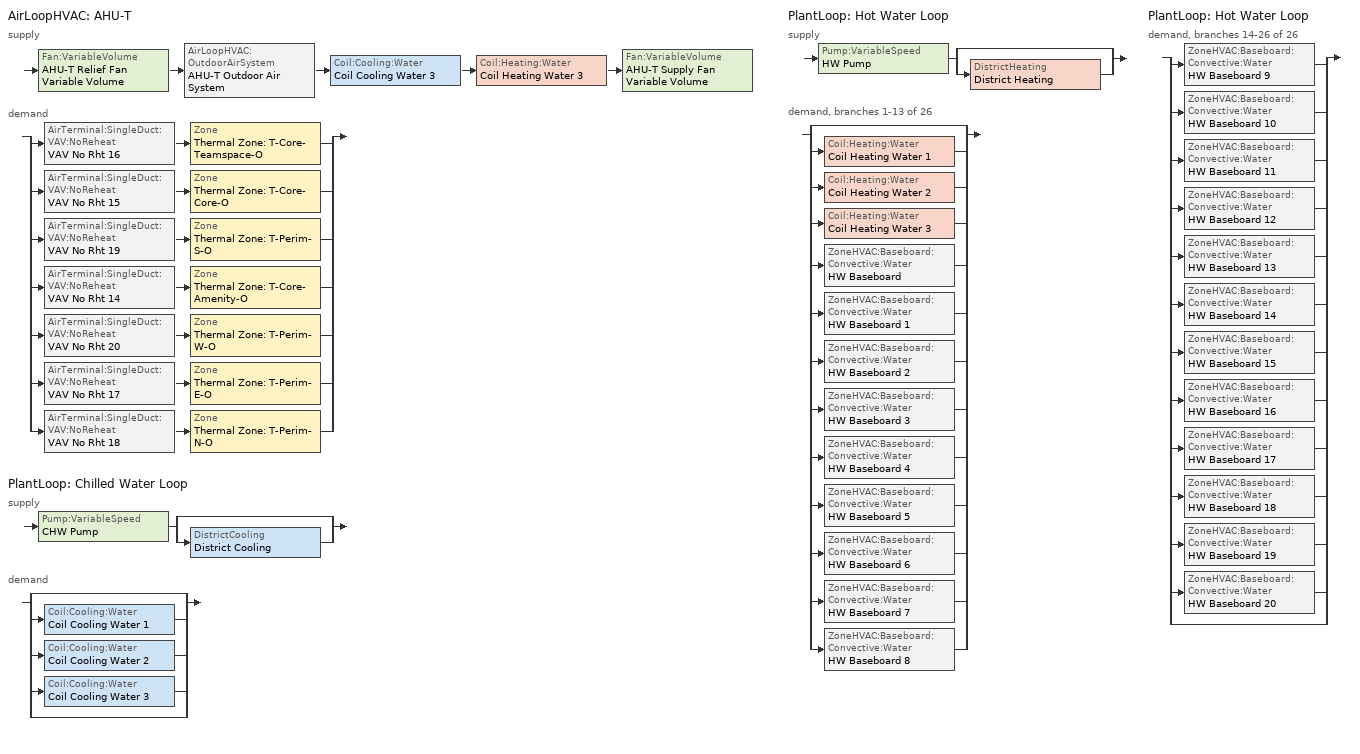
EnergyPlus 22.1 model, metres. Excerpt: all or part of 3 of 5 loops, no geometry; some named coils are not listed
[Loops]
AirLoopHVAC 'AHU-T'
 supply: Fan:VariableVolume 'AHU-T Relief Fan Variable Volume' > AirLoopHVAC:OutdoorAirSystem 'AHU-T Outdoor Air System' > Coil:Cooling:Water 'Coil Cooling Water 3' > Coil:Heating:Water 'Coil Heating Water 3' > Fan:VariableVolume 'AHU-T Supply Fan Variable Volume'
 demand: split
  | AirTerminal:SingleDuct:VAV:NoReheat 'VAV No Rht 16' > Zone 'Thermal Zone: T-Core-Teamspace-O'
  | AirTerminal:SingleDuct:VAV:NoReheat 'VAV No Rht 15' > Zone 'Thermal Zone: T-Core-Core-O'
  | AirTerminal:SingleDuct:VAV:NoReheat 'VAV No Rht 19' > Zone 'Thermal Zone: T-Perim-S-O'
  | AirTerminal:SingleDuct:VAV:NoReheat 'VAV No Rht 14' > Zone 'Thermal Zone: T-Core-Amenity-O'
  | AirTerminal:SingleDuct:VAV:NoReheat 'VAV No Rht 20' > Zone 'Thermal Zone: T-Perim-W-O'
  | AirTerminal:SingleDuct:VAV:NoReheat 'VAV No Rht 17' > Zone 'Thermal Zone: T-Perim-E-O'
  | AirTerminal:SingleDuct:VAV:NoReheat 'VAV No Rht 18' > Zone 'Thermal Zone: T-Perim-N-O'
PlantLoop 'Chilled Water Loop'
 supply: Pump:VariableSpeed 'CHW Pump' > split
  | bypass
  | DistrictCooling 'District Cooling'
 demand: split
  | bypass
  | Coil:Cooling:Water 'Coil Cooling Water 1'
  | Coil:Cooling:Water 'Coil Cooling Water 2'
  | Coil:Cooling:Water 'Coil Cooling Water 3'
  | bypass
PlantLoop 'Hot Water Loop'
 supply: Pump:VariableSpeed 'HW Pump' > split
  | bypass
  | DistrictHeating 'District Heating'
 demand, branches 1-13 of 26: split
  | bypass
  | Coil:Heating:Water 'Coil Heating Water 1'
  | Coil:Heating:Water 'Coil Heating Water 2'
  | Coil:Heating:Water 'Coil Heating Water 3'
  | ZoneHVAC:Baseboard:Convective:Water 'HW Baseboard'
  | ZoneHVAC:Baseboard:Convective:Water 'HW Baseboard 1'
  | ZoneHVAC:Baseboard:Convective:Water 'HW Baseboard 2'
  | ZoneHVAC:Baseboard:Convective:Water 'HW Baseboard 3'
  | ZoneHVAC:Baseboard:Convective:Water 'HW Baseboard 4'
  | ZoneHVAC:Baseboard:Convective:Water 'HW Baseboard 5'
  | ZoneHVAC:Baseboard:Convective:Water 'HW Baseboard 6'
  | ZoneHVAC:Baseboard:Convective:Water 'HW Baseboard 7'
  | ZoneHVAC:Baseboard:Convective:Water 'HW Baseboard 8'
PlantLoop 'Hot Water Loop'
 demand, branches 14-26 of 26: split
  | ZoneHVAC:Baseboard:Convective:Water 'HW Baseboard 9'
  | ZoneHVAC:Baseboard:Convective:Water 'HW Baseboard 10'
  | ZoneHVAC:Baseboard:Convective:Water 'HW Baseboard 11'
  | ZoneHVAC:Baseboard:Convective:Water 'HW Baseboard 12'
  | ZoneHVAC:Baseboard:Convective:Water 'HW Baseboard 13'
  | ZoneHVAC:Baseboard:Convective:Water 'HW Baseboard 14'
  | ZoneHVAC:Baseboard:Convective:Water 'HW Baseboard 15'
  | ZoneHVAC:Baseboard:Convective:Water 'HW Baseboard 16'
  | ZoneHVAC:Baseboard:Convective:Water 'HW Baseboard 17'
  | ZoneHVAC:Baseboard:Convective:Water 'HW Baseboard 18'
  | ZoneHVAC:Baseboard:Convective:Water 'HW Baseboard 19'
  | ZoneHVAC:Baseboard:Convective:Water 'HW Baseboard 20'
  | bypass
[DesignSpecification:OutdoorAir] Outdoor Air Method=Sum; Outdoor Air Flow per Zone=0; Outdoor Air Flow Air Changes per Hour=0
Name | Outdoor Air Flow per Person | Outdoor Air Flow per Zone Floor Area
90.1-2010 - Office - BreakRoom Ventilation | 0.0424753 | 0.00036576
90.1-2010 - Office - Corridor Ventilation | 0 | 0.0008636
90.1-2010 - Office - OpenOffice Ventilation | 0.0377558 | 0
[Sizing:Zone] Zone Cooling Design Supply Air Temperature Input Method=SupplyAirTemperature; Zone Cooling Design Supply Air Temperature=16.6667; Zone Heating Design Supply Air Temperature Input Method=SupplyAirTemperature; Zone Heating Design Supply Air Temperature=35; Zone Heating Design Supply Air Temperature Difference=11.11; Zone Cooling Design Supply Air Humidity Ratio=0.0085; Zone Heating Design Supply Air Humidity Ratio=0.008; Cooling Design Air Flow Method=DesignDay; Cooling Design Air Flow Rate=0; Cooling Minimum Air Flow per Zone Floor Area=0.000762; Cooling Minimum Air Flow=0; Cooling Minimum Air Flow Fraction=0.25; Heating Design Air Flow Method=DesignDay; Heating Design Air Flow Rate=0; Heating Maximum Air Flow per Zone Floor Area=0.002032; Heating Maximum Air Flow=0.141576; Heating Maximum Air Flow Fraction=0.3; Account for Dedicated Outdoor Air System=Yes; Dedicated Outdoor Air System Control Strategy=ColdSupplyAir; Dedicated Outdoor Air Low Setpoint Temperature for Design=Autosize; Dedicated Outdoor Air High Setpoint Temperature for Design=Autosize
Name | Zone Cooling Design Supply Air Temperature Difference | Design Specification Outdoor Air Object
Thermal Zone: T-Core-Amenity-O | 7.22222 | 90.1-2010 - Office - BreakRoom Ventilation
Thermal Zone: T-Core-Core-O | 11.11 | 90.1-2010 - Office - Corridor Ventilation
Thermal Zone: T-Core-Teamspace-O; Thermal Zone: T-Perim-E-O; Thermal Zone: T-Perim-N-O; Thermal Zone: T-Perim-S-O; Thermal Zone: T-Perim-W-O | 11.11 | 90.1-2010 - Office - OpenOffice Ventilation
[Sizing:System]
AHU-T: Type of Load to Size On=Total; Design Outdoor Air Flow Rate=Autosize; Central Heating Maximum System Air Flow Ratio=0.3; Preheat Design Temperature=7; Preheat Design Humidity Ratio=0.008; Precool Design Temperature=12.8; Precool Design Humidity Ratio=0.008; Central Cooling Design Supply Air Temperature=16.7; Central Heating Design Supply Air Temperature=21.1; Type of Zone Sum to Use=NonCoincident; 100 Outdoor Air in Cooling=Yes; 100 Outdoor Air in Heating=Yes; Central Cooling Design Supply Air Humidity Ratio=0.0085; Central Heating Design Supply Air Humidity Ratio=0.008; Cooling Supply Air Flow Rate Method=DesignDay; Cooling Supply Air Flow Rate=0; Cooling Supply Air Flow Rate Per Floor Area=0.00996765; Cooling Fraction of Autosized Cooling Supply Air Flow Rate=1; Cooling Supply Air Flow Rate Per Unit Cooling Capacity=3.94755e-05; Heating Supply Air Flow Rate Method=DesignDay; Heating Supply Air Flow Rate=0; Heating Supply Air Flow Rate Per Floor Area=0.00996765; Heating Fraction of Autosized Heating Supply Air Flow Rate=1; Heating Fraction of Autosized Cooling Supply Air Flow Rate=1; Heating Supply Air Flow Rate Per Unit Heating Capacity=3.15882e-05; System Outdoor Air Method=ZoneSum; Zone Maximum Outdoor Air Fraction=1; Cooling Design Capacity Method=CoolingDesignCapacity; Cooling Design Capacity=Autosize; Cooling Design Capacity Per Floor Area=234.7; Fraction of Autosized Cooling Design Capacity=1; Heating Design Capacity Method=HeatingDesignCapacity; Heating Design Capacity=Autosize; Heating Design Capacity Per Floor Area=157; Fraction of Autosized Heating Design Capacity=1; Central Cooling Capacity Control Method=OnOff; Occupant Diversity=Autosize
[Sizing:Plant] Sizing Option=Coincident; Zone Timesteps in Averaging Window=1
Name | Loop Type | Design Loop Exit Temperature | Loop Design Temperature Difference | Coincident Sizing Factor Mode
Chilled Water Loop | Cooling | 12.7778 | 2.77778 | GlobalCoolingSizingFactor
Hot Water Loop | Heating | 48.8889 | 11 | GlobalHeatingSizingFactor
[ZoneControl:Thermostat] Temperature Difference Between Cutout And Setpoint=0
Name | Zone or ZoneList | Control Type Schedule | Control 1
Thermal Zone: T-Core-Amenity-O Thermostat | Thermal Zone: T-Core-Amenity-O | Thermal Zone: T-Core-Amenity-O Thermostat Schedule | Thermal Zone: T-Core-Amenity-O Thermostat
Thermal Zone: T-Core-Core-O Thermostat | Thermal Zone: T-Core-Core-O | Thermal Zone: T-Core-Core-O Thermostat Schedule | Thermal Zone: T-Core-Core-O Thermostat
Thermal Zone: T-Core-Teamspace-O Thermostat | Thermal Zone: T-Core-Teamspace-O | Thermal Zone: T-Core-Teamspace-O Thermostat Schedule | Thermal Zone: T-Core-Teamspace-O Thermostat
Thermal Zone: T-Perim-E-O Thermostat | Thermal Zone: T-Perim-E-O | Thermal Zone: T-Perim-E-O Thermostat Schedule | Thermal Zone: T-Perim-E-O Thermostat
Thermal Zone: T-Perim-N-O Thermostat | Thermal Zone: T-Perim-N-O | Thermal Zone: T-Perim-N-O Thermostat Schedule | Thermal Zone: T-Perim-N-O Thermostat
Thermal Zone: T-Perim-S-O Thermostat | Thermal Zone: T-Perim-S-O | Thermal Zone: T-Perim-S-O Thermostat Schedule | Thermal Zone: T-Perim-S-O Thermostat
Thermal Zone: T-Perim-W-O Thermostat | Thermal Zone: T-Perim-W-O | Thermal Zone: T-Perim-W-O Thermostat Schedule | Thermal Zone: T-Perim-W-O Thermostat
[ThermostatSetpoint:DualSetpoint] Heating Setpoint Temperature Schedule=Medium Office HtgSetp; Cooling Setpoint Temperature Schedule=Medium Office ClgSetp
Thermal Zone: T-Core-Amenity-O Thermostat; Thermal Zone: T-Core-Core-O Thermostat; Thermal Zone: T-Core-Teamspace-O Thermostat; Thermal Zone: T-Perim-E-O Thermostat; Thermal Zone: T-Perim-N-O Thermostat; Thermal Zone: T-Perim-S-O Thermostat; Thermal Zone: T-Perim-W-O Thermostat
[ZoneHVAC:Baseboard:Convective:Water] Availability Schedule=Always On Discrete hvac_library; Heating Design Capacity Method=HeatingDesignCapacity; Heating Design Capacity=Autosize; Heating Design Capacity Per Floor Area=0; Fraction of Autosized Heating Design Capacity=0.8; UFactor Times Area Value=Autosize; Maximum Water Flow Rate=Autosize; Convergence Tolerance=0.001
HW Baseboard; HW Baseboard 20; HW Baseboard 3; HW Baseboard 9; HW Baseboard 10; HW Baseboard 18; HW Baseboard 19; HW Baseboard 8; HW Baseboard 11; HW Baseboard 1; HW Baseboard 7; HW Baseboard 4; HW Baseboard 2; HW Baseboard 5; HW Baseboard 15; HW Baseboard 14; HW Baseboard 12; HW Baseboard 6; HW Baseboard 17; HW Baseboard 16; HW Baseboard 13
[AirTerminal:SingleDuct:VAV:NoReheat] Availability Schedule=Always On Discrete hvac_library; Maximum Air Flow Rate=Autosize; Zone Minimum Air Flow Input Method=Constant; Constant Minimum Air Flow Fraction=0.3; Fixed Minimum Air Flow Rate=Autosize
Name | Design Specification Outdoor Air Object
VAV No Rht 14 | 90.1-2010 - Office - BreakRoom Ventilation
VAV No Rht 15 | 90.1-2010 - Office - Corridor Ventilation
VAV No Rht 16; VAV No Rht 17; VAV No Rht 18; VAV No Rht 19; VAV No Rht 20 | 90.1-2010 - Office - OpenOffice Ventilation
[Zone equipment]
Thermal Zone: T-Core-Amenity-O: VAV No Rht 14, HW Baseboard 15
Thermal Zone: T-Core-Core-O: VAV No Rht 15, HW Baseboard 14
Thermal Zone: T-Core-Teamspace-O: VAV No Rht 16, HW Baseboard 12
Thermal Zone: T-Perim-E-O: VAV No Rht 17, HW Baseboard 6
Thermal Zone: T-Perim-N-O: VAV No Rht 18, HW Baseboard 17
Thermal Zone: T-Perim-S-O: VAV No Rht 19, HW Baseboard 16
Thermal Zone: T-Perim-W-O: VAV No Rht 20, HW Baseboard 13
[Fan:VariableVolume] Availability Schedule=Ventilation Schedule; Fan Total Efficiency=0.69; Maximum Flow Rate=AutoSize; Fan Power Minimum Flow Rate Input Method=Fraction; Fan Power Minimum Air Flow Rate=0; Motor Efficiency=0.9; Motor In Airstream Fraction=1; Fan Power Coefficient 1=0.0407599; Fan Power Coefficient 2=0.088045; Fan Power Coefficient 3=-0.0729261; Fan Power Coefficient 4=0.94374; Fan Power Coefficient 5=0; EndUse Subcategory=General
Name | Pressure Rise | Fan Power Minimum Flow Fraction
AHU-T Relief Fan Variable Volume | 747.267 | 0
AHU-T Supply Fan Variable Volume | 871.811 | 0.3
[Coil:Cooling:Water]
Coil Cooling Water 3: Availability Schedule=Always On Discrete; Design Water Flow Rate=Autosize; Design Air Flow Rate=Autosize; Design Inlet Water Temperature=12.7778; Design Inlet Air Temperature=36.1111; Design Outlet Air Temperature=15.5556; Design Inlet Air Humidity Ratio=Autosize; Design Outlet Air Humidity Ratio=Autosize; Type of Analysis=SimpleAnalysis; Heat Exchanger Configuration=CrossFlow
[Coil:Heating:Water]
Coil Heating Water 3: Availability Schedule=Always On Discrete; UFactor Times Area Value=Autosize; Maximum Water Flow Rate=Autosize; Performance Input Method=UFactorTimesAreaAndDesignWaterFlowRate; Rated Capacity=Autosize; Rated Inlet Water Temperature=48.8889; Rated Inlet Air Temperature=16.6; Rated Outlet Water Temperature=40.5556; Rated Outlet Air Temperature=32.2; Rated Ratio for Air and Water Convection=0.5
[HeatExchanger:AirToAir:SensibleAndLatent]
AHU-T ERV: Availability Schedule=Always On Discrete; Nominal Supply Air Flow Rate=Autosize; Sensible Effectiveness at 100 Heating Air Flow=0.7; Latent Effectiveness at 100 Heating Air Flow=0.63; Sensible Effectiveness at 75 Heating Air Flow=0.7; Latent Effectiveness at 75 Heating Air Flow=0.63; Sensible Effectiveness at 100 Cooling Air Flow=0.7; Latent Effectiveness at 100 Cooling Air Flow=0.63; Sensible Effectiveness at 75 Cooling Air Flow=0.7; Latent Effectiveness at 75 Cooling Air Flow=0.63; Nominal Electric Power=0; Supply Air Outlet Temperature Control=Yes; Heat Exchanger Type=Rotary; Frost Control Type=None; Threshold Temperature=-12.2; Initial Defrost Time Fraction=0.167; Rate of Defrost Time Fraction Increase=0.024; Economizer Lockout=Yes
[Controller:WaterCoil] Control Variable=Temperature; Actuator Variable=Flow; Controller Convergence Tolerance=Autosize; Maximum Actuated Flow=Autosize; Minimum Actuated Flow=0
Name | Action
Controller Water Coil 6 | Reverse
Controller Water Coil 5 | Normal
[Controller:OutdoorAir]
AHU-T Controller Outdoor Air: Minimum Outdoor Air Flow Rate=Autosize; Maximum Outdoor Air Flow Rate=Autosize; Economizer Control Type=FixedDryBulb; Economizer Control Action Type=MinimumFlowWithBypass; Economizer Maximum Limit DryBulb Temperature=21.1111; Lockout Type=LockoutWithHeating; Minimum Limit Type=FixedMinimum; Minimum Fraction of Outdoor Air Schedule=Ventilation Schedule; Mechanical Ventilation Controller=Controller Mechanical Ventilation 3; High Humidity Control=No; Control High Indoor Humidity Based on Outdoor Humidity Ratio=Yes; Heat Recovery Bypass Control Type=BypassWhenOAFlowGreaterThanMinimum
[Controller:MechanicalVentilation]
Controller Mechanical Ventilation 3: Availability Schedule=Always On Discrete; Demand Controlled Ventilation=No; System Outdoor Air Method=ZoneSum; Zone or ZoneList 1=Thermal Zone: T-Core-Amenity-O; Design Specification Outdoor Air Object Name 1=90.1-2010 - Office - BreakRoom Ventilation; Zone or ZoneList 2=Thermal Zone: T-Core-Core-O; Design Specification Outdoor Air Object Name 2=90.1-2010 - Office - Corridor Ventilation; Zone or ZoneList 3=Thermal Zone: T-Core-Teamspace-O; Design Specification Outdoor Air Object Name 3=90.1-2010 - Office - OpenOffice Ventilation; Zone or ZoneList 4=Thermal Zone: T-Perim-E-O; Design Specification Outdoor Air Object Name 4=90.1-2010 - Office - OpenOffice Ventilation; Zone or ZoneList 5=Thermal Zone: T-Perim-N-O; Design Specification Outdoor Air Object Name 5=90.1-2010 - Office - OpenOffice Ventilation; Zone or ZoneList 6=Thermal Zone: T-Perim-S-O; Design Specification Outdoor Air Object Name 6=90.1-2010 - Office - OpenOffice Ventilation; Zone or ZoneList 7=Thermal Zone: T-Perim-W-O; Design Specification Outdoor Air Object Name 7=90.1-2010 - Office - OpenOffice Ventilation
[AirLoopHVAC]
AHU-T: Design Supply Air Flow Rate=AutoSize; Design Return Air Flow Fraction of Supply Air Flow=1
[Pump:VariableSpeed] Design Maximum Flow Rate=Autosize; Design Pump Head=272005; Design Power Consumption=Autosize; Motor Efficiency=0.9; Fraction of Motor Inefficiencies to Fluid Stream=0; Coefficient 1 of the Part Load Performance Curve=0; Coefficient 2 of the Part Load Performance Curve=1; Coefficient 3 of the Part Load Performance Curve=0; Coefficient 4 of the Part Load Performance Curve=0; Design Minimum Flow Rate=0; Pump Control Type=Intermittent; Skin Loss Radiative Fraction=0.5; Design Power Sizing Method=PowerPerFlow; Design Electric Power per Unit Flow Rate=348701.1; Design Shaft Power per Unit Flow Rate per Unit Head=1.28205; Design Minimum Flow Rate Fraction=0.3; EndUse Subcategory=General
CHW Pump; HW Pump
[DistrictCooling]
District Cooling: Nominal Capacity=Autosize
[DistrictHeating]
District Heating: Nominal Capacity=Autosize
[PlantLoop] Fluid Type=Water; Maximum Loop Flow Rate=Autosize; Minimum Loop Flow Rate=0; Plant Loop Volume=Autocalculate; Load Distribution Scheme=Optimal; Plant Loop Demand Calculation Scheme=SingleSetpoint; Common Pipe Simulation=None
Name | Plant Equipment Operation Scheme | Maximum Loop Temperature | Minimum Loop Temperature
Chilled Water Loop | Chilled Water Loop Operation Schemes | 98 | 1
Hot Water Loop | Hot Water Loop Operation Schemes | 100 | 10
[PlantEquipmentList]
Chilled Water Loop Cooling Equipment List: District Cooling
Hot Water Loop Heating Equipment List: District Heating
[PlantEquipmentOperation:CoolingLoad]
Chilled Water Loop Cooling Operation Scheme: Load Range 1 Lower Limit=0; Load Range 1 Upper Limit=1000000000; Range 1 Equipment List=Chilled Water Loop Cooling Equipment List
[PlantEquipmentOperation:HeatingLoad]
Hot Water Loop Heating Operation Scheme: Load Range 1 Lower Limit=0; Load Range 1 Upper Limit=1000000000; Range 1 Equipment List=Hot Water Loop Heating Equipment List
[PlantEquipmentOperationSchemes] Control Scheme 1 Schedule=Always On Discrete
Name | Control Scheme 1
Chilled Water Loop Operation Schemes | Chilled Water Loop Cooling Operation Scheme
Hot Water Loop Operation Schemes | Hot Water Loop Heating Operation Scheme
[SetpointManager:Scheduled] Control Variable=Temperature
Name | Schedule | Setpoint Node or NodeList
Setpoint Manager Scheduled 2 | CHW-Loop-Temp-Schedule | CHW Supply
Setpoint Manager Scheduled 1 | HW-Loop-Temp-Schedule | HW Supply
[SetpointManager:MixedAir] Control Variable=Temperature
Name | Setpoint Node or NodeList
Node 92 OS Default SPM
AHU-T ERV Supply Node OS Default SPM | AHU-T ERV Supply Node
AHU-T Mixed Air Node OS Default SPM | AHU-T Mixed Air Node
AHU-T Post Cooling Coil Node OS Default SPM | AHU-T Post Cooling Coil Node
[Schedule:Day:Interval]
Medium Office HtgSetp Rule 1 Day Schedule; Medium Office HtgSetp Summer Design Day: No, 24:00, 15.6
Medium Office HtgSetp Default Schedule: No, 06:00, 15.6, 22:00, 21, 24:00, 15.6
Medium Office HtgSetp Rule 2 Day Schedule: No, 06:00, 15.6, 18:00, 21, 24:00, 15.6
Medium Office HtgSetp Winter Design Day: No, 24:00, 21
Medium Office ClgSetp Rule 1 Day Schedule; Medium Office ClgSetp Winter Design Day: No, 24:00, 26.7
Medium Office ClgSetp Default Schedule; Medium Office ClgSetp Summer Design Day: No, 06:00, 26.7, 22:00, 24, 24:00, 26.7
Medium Office ClgSetp Rule 2 Day Schedule: No, 06:00, 26.7, 18:00, 24, 24:00, 26.7
CW-Loop-Temp-Schedule All Days: No, 24:00, 12.7778
HW-Loop-Temp-Schedule All Days: No, 24:00, 48.8889
Ventilation Schedule Sat: No, 08:00, 0, 17:00, 1, 24:00, 0
Ventilation Schedule Summer Design Day; Ventilation Schedule Winter Design Day: No, 24:00, 1
Ventilation Schedule Sunday: No, 24:00, 0
Ventilation Schedule Weekday: No, 06:00, 0, 21:00, 1, 24:00, 0
[Schedule:Week:Daily]
Medium Office HtgSetp Week Rule - Jan1-Dec31: Medium Office HtgSetp Rule 1 Day Schedule, Medium Office HtgSetp Default Schedule, Medium Office HtgSetp Default Schedule, Medium Office HtgSetp Default Schedule, Medium Office HtgSetp Default Schedule, Medium Office HtgSetp Default Schedule, Medium Office HtgSetp Rule 2 Day Schedule, Medium Office HtgSetp Default Schedule, Medium Office HtgSetp Summer Design Day, Medium Office HtgSetp Winter Design Day, Medium Office HtgSetp Default Schedule, Medium Office HtgSetp Default Schedule
Medium Office ClgSetp Week Rule - Jan1-Dec31: Medium Office ClgSetp Rule 1 Day Schedule, Medium Office ClgSetp Default Schedule, Medium Office ClgSetp Default Schedule, Medium Office ClgSetp Default Schedule, Medium Office ClgSetp Default Schedule, Medium Office ClgSetp Default Schedule, Medium Office ClgSetp Rule 2 Day Schedule, Medium Office ClgSetp Default Schedule, Medium Office ClgSetp Summer Design Day, Medium Office ClgSetp Winter Design Day, Medium Office ClgSetp Default Schedule, Medium Office ClgSetp Default Schedule
CHW-Loop-Temp-Schedule Week Rule - Jan1-Dec31: CW-Loop-Temp-Schedule All Days, CW-Loop-Temp-Schedule All Days, CW-Loop-Temp-Schedule All Days, CW-Loop-Temp-Schedule All Days, CW-Loop-Temp-Schedule All Days, CW-Loop-Temp-Schedule All Days, CW-Loop-Temp-Schedule All Days, CW-Loop-Temp-Schedule All Days, CW-Loop-Temp-Schedule All Days, CW-Loop-Temp-Schedule All Days, CW-Loop-Temp-Schedule All Days, CW-Loop-Temp-Schedule All Days
HW-Loop-Temp-Schedule Week Rule - Jan1-Dec31: HW-Loop-Temp-Schedule All Days, HW-Loop-Temp-Schedule All Days, HW-Loop-Temp-Schedule All Days, HW-Loop-Temp-Schedule All Days, HW-Loop-Temp-Schedule All Days, HW-Loop-Temp-Schedule All Days, HW-Loop-Temp-Schedule All Days, HW-Loop-Temp-Schedule All Days, HW-Loop-Temp-Schedule All Days, HW-Loop-Temp-Schedule All Days, HW-Loop-Temp-Schedule All Days, HW-Loop-Temp-Schedule All Days
Ventilation Schedule Week Rule - Jan1-Dec31: Ventilation Schedule Sunday, Ventilation Schedule Weekday, Ventilation Schedule Weekday, Ventilation Schedule Weekday, Ventilation Schedule Weekday, Ventilation Schedule Weekday, Ventilation Schedule Sat, Ventilation Schedule Weekday, Ventilation Schedule Summer Design Day, Ventilation Schedule Winter Design Day, Ventilation Schedule Weekday, Ventilation Schedule Weekday
[Schedule:Year]
Medium Office HtgSetp: Medium Office HtgSetp Week Rule - Jan1-Dec31, 1, 1, 12, 31
Medium Office ClgSetp: Medium Office ClgSetp Week Rule - Jan1-Dec31, 1, 1, 12, 31
CHW-Loop-Temp-Schedule: CHW-Loop-Temp-Schedule Week Rule - Jan1-Dec31, 1, 1, 12, 31
HW-Loop-Temp-Schedule: HW-Loop-Temp-Schedule Week Rule - Jan1-Dec31, 1, 1, 12, 31
Ventilation Schedule: Ventilation Schedule Week Rule - Jan1-Dec31, 1, 1, 12, 31
[Schedule:Compact]
Thermal Zone: T-Core-Amenity-O Thermostat Schedule; Thermal Zone: T-Core-Core-O Thermostat Schedule; Thermal Zone: T-Core-Teamspace-O Thermostat Schedule; Thermal Zone: T-Perim-E-O Thermostat Schedule; Thermal Zone: T-Perim-N-O Thermostat Schedule; Thermal Zone: T-Perim-S-O Thermostat Schedule; Thermal Zone: T-Perim-W-O Thermostat Schedule: Through: 12/31, For: AllDays, Until: 24:00, 4
[Schedule:Constant] Hourly Value=1
Always On Discrete hvac_library; Always On Discrete
